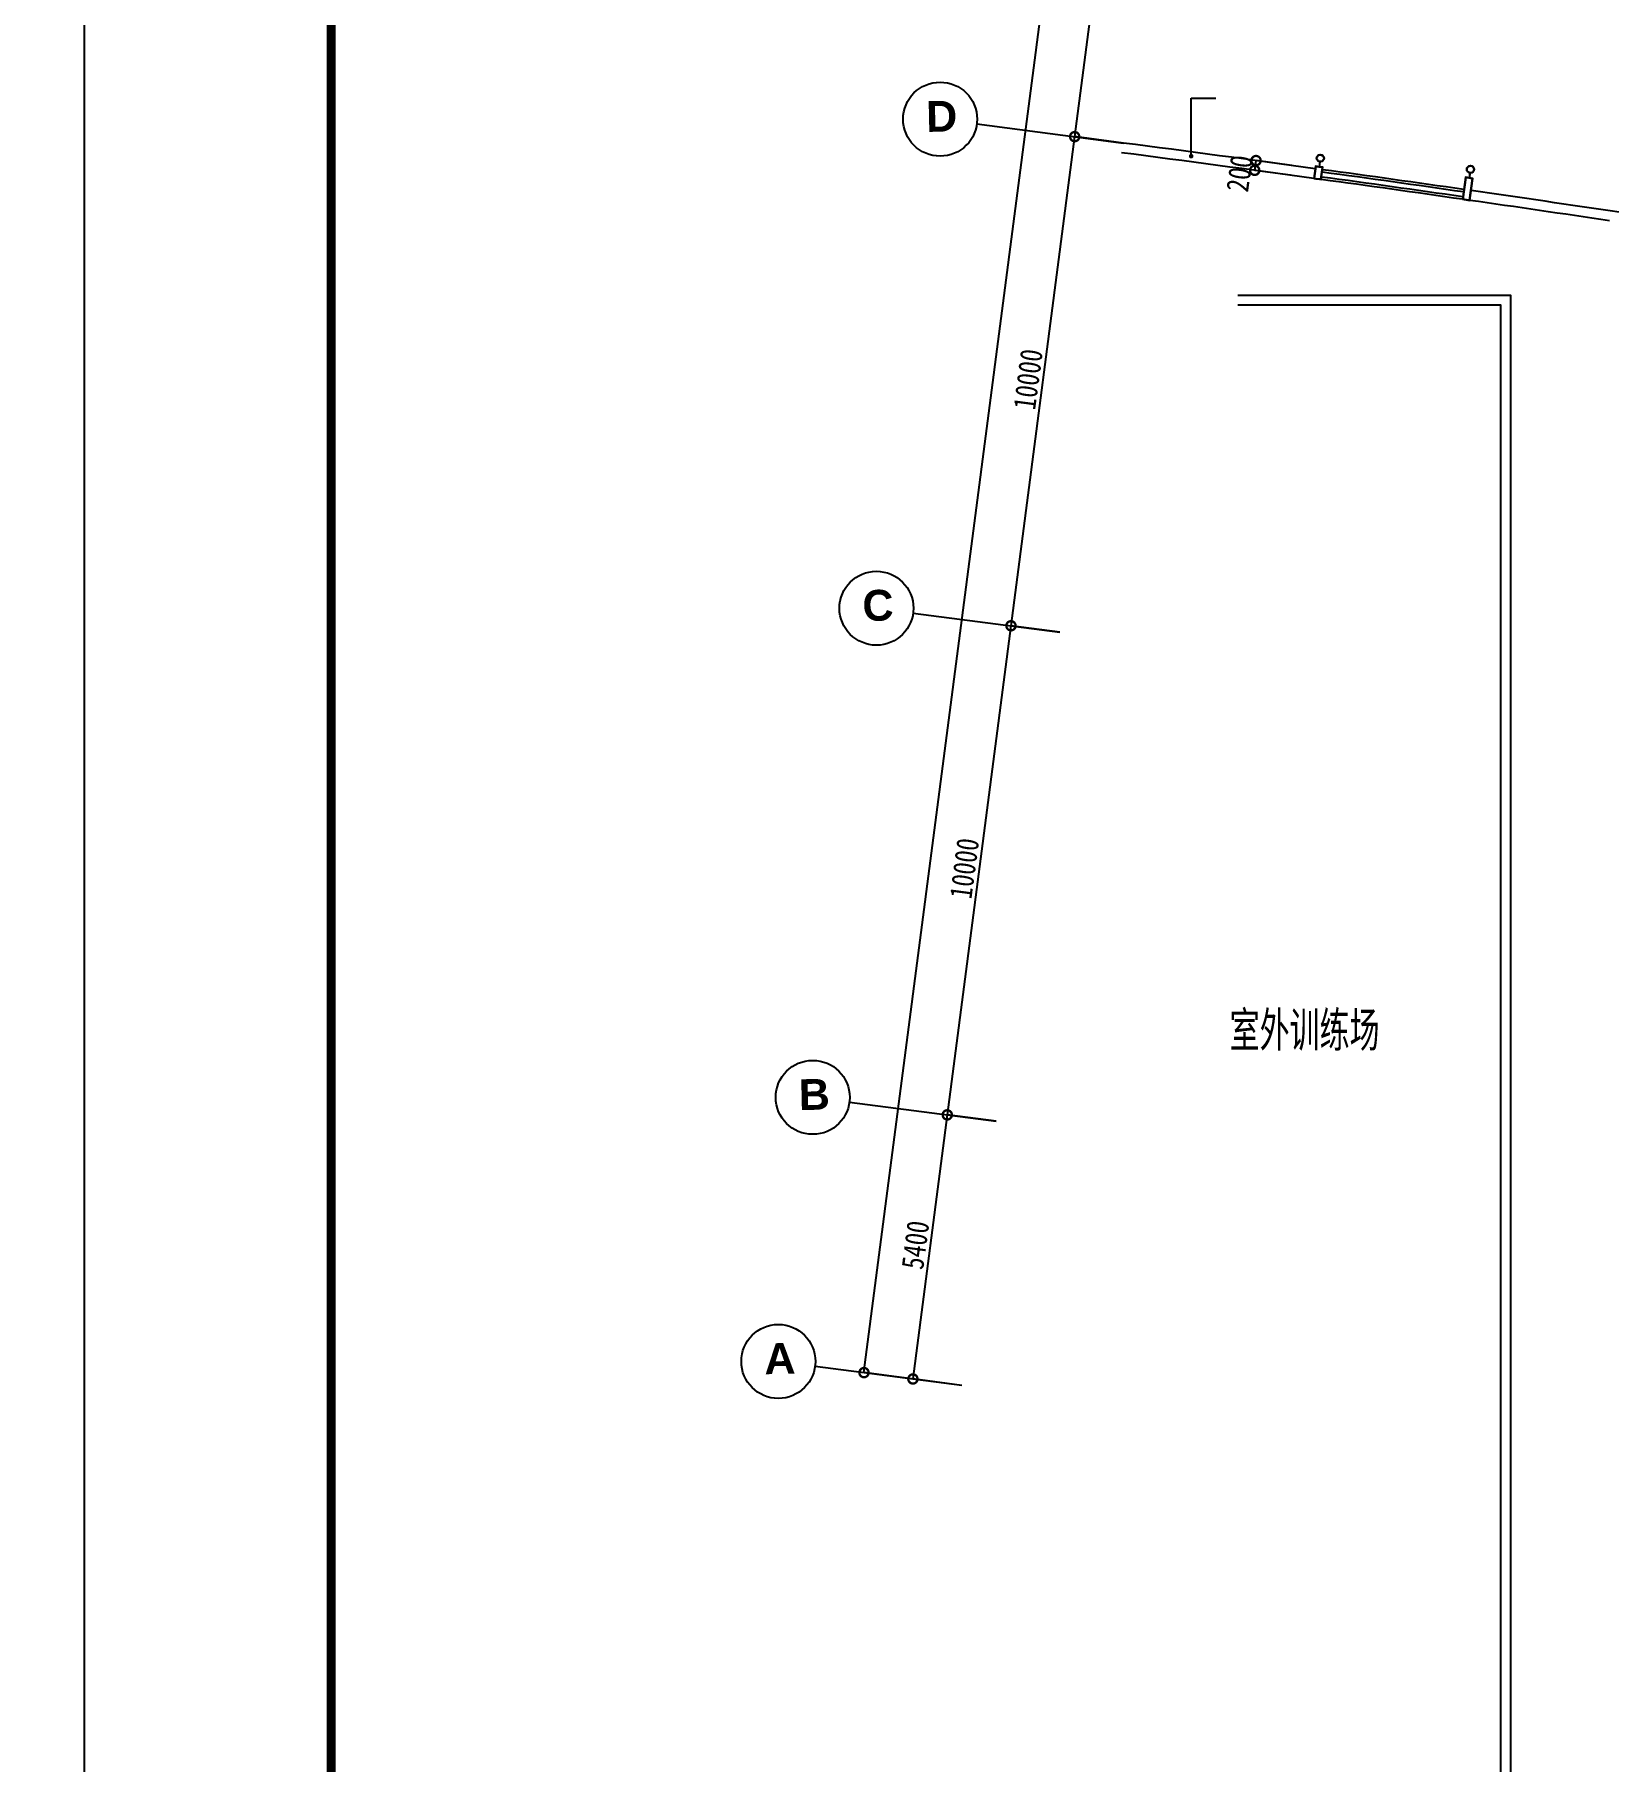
# Model space of a CAD drawing. Extents: x 23317406 to 24383751, y 42324270 to 43451021.
# Drawn here: x 23898647 to 23930570, y 43363284 to 43398317 of the extents above; entities that cross this region are included whole.
import ezdxf

# ---------------------------------------------------------------- set-up
doc = ezdxf.new("R2010")
doc.units = 0
doc.header["$MEASUREMENT"] = 0
doc.layers.get('0').update_dxf_attribs({"linetype": 'CONTINUOUS'})
doc.layers.get('DEFPOINTS').update_dxf_attribs({"linetype": 'CONTINUOUS'})
for name, color, linetype in [('FRAME', 7, 'CONTINUOUS'), ('墙', 7, 'CONTINUOUS'), ('柱形', 7, 'CONTINUOUS'), ('标注', 7, 'CONTINUOUS'), ('汉字', 7, 'CONTINUOUS'), ('辅助件', 9, 'CONTINUOUS'), ('门窗', 7, 'CONTINUOUS')]:
    doc.layers.add(name, color=color, linetype=linetype)
doc.styles.add('KSHZ', font='ROMANS.shx', dxfattribs={"height": 800, "bigfont": 'dfhz.shx'})
doc.styles.add('Q200', font='SimSun.ttf', dxfattribs={"width": 0.8, "height": 450})
doc.styles.add('T-SG-01$0$Arial', font='ARIALBD.TTF')
doc.dimstyles.new('Q2', dxfattribs={"dimscale": 150, "dimtxt": 2.5, "dimasz": 2.5, "dimexe": 0, "dimexo": 0, "dimgap": 0.5, "dimtad": 1, "dimdec": 4, "dimdsep": 46, "dimtxsty": 'Q200', "dimblk1": 'DOTSMALL', "dimblk2": 'DOTSMALL', "dimsah": 1, "dimcen": 2.5, "dimadec": 0, "dimazin": 0, "dimtfac": 1, "dimtdec": 3, "dimtmove": 2, "dimatfit": 3, "dimldrblk": 'DOTSMALL', "dimfxl": 1, "dimtolj": 1, "dimtzin": 10, "dimarcsym": 0})

# ---------------------------------------------------------------- blocks, each defined once
blk = doc.blocks.new('_DOTSMALL')
at = {"color": 0, "linetype": 'ByBlock', "const_width": 0.5}
blk.add_lwpolyline([(-0.0625, 0, 1), (0.0625, 0, 1)], format="xyb", close=True, dxfattribs=at)
blk = doc.blocks.new('*D92')
at = {"color": 0, "linetype": 'ByBlock'}
for p, q in [((23921022, 43406163), (23919730, 43396247)), ((23922013, 43406034), (23921022, 43406163)), ((23920722, 43396118), (23919730, 43396247))]:
    blk.add_line(p, q, dxfattribs=at)
at = {"layer": 'DEFPOINTS', "color": 0, "linetype": 'ByBlock'}
for p in [(23922013, 43406034), (23919730, 43396247), (23920722, 43396118)]:
    blk.add_point(p, dxfattribs=at)
at = {"color": 0, "linetype": 'ByBlock', "xscale": 375, "yscale": 375, "zscale": 375}
for p, rotation in [((23921022, 43406163), 82.58099317953109), ((23919730, 43396247), 262.580993179531)]:
    blk.add_blockref('_DOTSMALL', p, dxfattribs=dict(at, rotation=rotation))
at = {"color": 0, "linetype": 'ByBlock', "insert": (23920078, 43401244), "char_height": 450, "attachment_point": 5, "rotation": 82.581, "style": 'Q200'}
blk.add_mtext('\\A1;10000', dxfattribs=at)
blk = doc.blocks.new('*D91')
at = {"color": 0, "linetype": 'ByBlock'}
for p, q in [((23919730, 43396247), (23918439, 43386330)), ((23920722, 43396118), (23919730, 43396247)), ((23919431, 43386201), (23918439, 43386330))]:
    blk.add_line(p, q, dxfattribs=at)
at = {"layer": 'DEFPOINTS', "color": 0, "linetype": 'ByBlock'}
for p in [(23920722, 43396118), (23918439, 43386330), (23919431, 43386201)]:
    blk.add_point(p, dxfattribs=at)
at = {"color": 0, "linetype": 'ByBlock', "xscale": 375, "yscale": 375, "zscale": 375}
for p, rotation in [((23919730, 43396247), 82.58099317949423), ((23918439, 43386330), 262.5809931794942)]:
    blk.add_blockref('_DOTSMALL', p, dxfattribs=dict(at, rotation=rotation))
at = {"color": 0, "linetype": 'ByBlock', "insert": (23918787, 43391327), "char_height": 450, "attachment_point": 5, "rotation": 82.581, "style": 'Q200'}
blk.add_mtext('\\A1;10000', dxfattribs=at)
blk = doc.blocks.new('*D90')
at = {"color": 0, "linetype": 'ByBlock'}
for p, q in [((23918439, 43386330), (23917148, 43376414)), ((23919431, 43386201), (23918439, 43386330)), ((23918139, 43376285), (23917148, 43376414))]:
    blk.add_line(p, q, dxfattribs=at)
at = {"layer": 'DEFPOINTS', "color": 0, "linetype": 'ByBlock'}
for p in [(23919431, 43386201), (23917148, 43376414), (23918139, 43376285)]:
    blk.add_point(p, dxfattribs=at)
at = {"color": 0, "linetype": 'ByBlock', "xscale": 375, "yscale": 375, "zscale": 375}
for p, rotation in [((23918439, 43386330), 82.58099317953109), ((23917148, 43376414), 262.580993179531)]:
    blk.add_blockref('_DOTSMALL', p, dxfattribs=dict(at, rotation=rotation))
at = {"color": 0, "linetype": 'ByBlock', "insert": (23917496, 43381411), "char_height": 450, "attachment_point": 5, "rotation": 82.581, "style": 'Q200'}
blk.add_mtext('\\A1;10000', dxfattribs=at)
blk = doc.blocks.new('*D89')
at = {"color": 0, "linetype": 'ByBlock'}
for p, q in [((23917148, 43376414), (23916451, 43371059)), ((23918139, 43376285), (23917148, 43376414)), ((23917442, 43370930), (23916451, 43371059))]:
    blk.add_line(p, q, dxfattribs=at)
at = {"layer": 'DEFPOINTS', "color": 0, "linetype": 'ByBlock'}
for p in [(23918139, 43376285), (23916451, 43371059), (23917442, 43370930)]:
    blk.add_point(p, dxfattribs=at)
at = {"color": 0, "linetype": 'ByBlock', "xscale": 375, "yscale": 375, "zscale": 375}
for p, rotation in [((23917148, 43376414), 82.580993067219), ((23916451, 43371059), 262.580993067219)]:
    blk.add_blockref('_DOTSMALL', p, dxfattribs=dict(at, rotation=rotation))
at = {"color": 0, "linetype": 'ByBlock', "insert": (23916502, 43373775), "char_height": 450, "attachment_point": 5, "rotation": 82.581, "style": 'Q200'}
blk.add_mtext('\\A1;5400', dxfattribs=at)
blk = doc.blocks.new('*D88')
at = {"color": 0, "linetype": 'ByBlock'}
for p, q in [((23915460, 43371188), (23925576, 43448883)), ((23927558, 43448624), (23925576, 43448883)), ((23917442, 43370930), (23915460, 43371188))]:
    blk.add_line(p, q, dxfattribs=at)
at = {"layer": 'DEFPOINTS', "color": 0, "linetype": 'ByBlock'}
for p in [(23925576, 43448883), (23927558, 43448624), (23917442, 43370930)]:
    blk.add_point(p, dxfattribs=at)
at = {"color": 0, "linetype": 'ByBlock', "xscale": 375, "yscale": 375, "zscale": 375}
for p, rotation in [((23925576, 43448883), 82.58170464380748), ((23915460, 43371188), 262.5817046438075)]:
    blk.add_blockref('_DOTSMALL', p, dxfattribs=dict(at, rotation=rotation))
at = {"color": 0, "linetype": 'ByBlock', "insert": (23920220, 43410074), "char_height": 450, "attachment_point": 5, "rotation": 82.5817, "style": 'Q200'}
blk.add_mtext('\\A1;78350', dxfattribs=at)
blk = doc.blocks.new('*D52')
at = {"color": 0, "linetype": 'ByBlock'}
for p, q in [((23923380, 43395564), (23923407, 43395762)), ((23924102, 43395465), (23923380, 43395564)), ((23924129, 43395663), (23923407, 43395762))]:
    blk.add_line(p, q, dxfattribs=at)
at = {"layer": 'DEFPOINTS', "color": 0, "linetype": 'ByBlock'}
for p in [(23923407, 43395762), (23924102, 43395465), (23924129, 43395663)]:
    blk.add_point(p, dxfattribs=at)
at = {"color": 0, "linetype": 'ByBlock', "xscale": 375, "yscale": 375, "zscale": 375}
for p, rotation in [((23923407, 43395762), 82.20171286081285), ((23923380, 43395564), 262.2017128608128)]:
    blk.add_blockref('_DOTSMALL', p, dxfattribs=dict(at, rotation=rotation))
at = {"color": 0, "linetype": 'ByBlock', "insert": (23923073, 43395499), "char_height": 450, "attachment_point": 5, "rotation": 82.2017, "style": 'Q200'}
blk.add_mtext('\\A1;200', dxfattribs=at)

msp = doc.modelspace()

# ---------------------------------------------------------------- linework, layer by layer
for p, q in [((23917747.08423, 43396504.97389), (23920721.96937, 43396117.60021)), ((23916455.85435, 43386588.68811), (23919430.73949, 43386201.31435)), ((23915164.59306, 43376672.40624), (23918139.47821, 43376285.03257)), ((23914467.32044, 43371317.61298), (23917442.20559, 43370930.2393))]:
    msp.add_line(p, q)
at = {"color": 2}
for centre in [(23917003.36294, 43396601.8173), (23915712.12129, 43386685.53299), (23914420.87178, 43376769.24966), (23913723.59915, 43371414.4564)]:
    msp.add_circle(centre, 750, dxfattribs=at)
at = {"layer": 'FRAME'}
msp.add_lwpolyline([(23899660.94955, 43282820.72709), (23899660.94955, 43451020.72709), (24137460.94955, 43451020.72709), (24137460.94955, 43282820.72709)], close=True, dxfattribs=at)
at = {"layer": 'FRAME', "const_width": 180}
msp.add_lwpolyline([(23904660.94955, 43284820.72709), (23904660.94955, 43449020.72709), (24135460.94955, 43449020.72709), (24135460.94955, 43284820.72709)], close=True, dxfattribs=at)
at = {"layer": '墙', "ltscale": 5000}
for start, end in [(67.1172342395, 67.1172342395), (66.2587266313, 66.2587266313), (64.4772342395, 64.4772342395), (64.9387266313, 64.9387266313)]:
    msp.add_arc((23850578.58196, 42857442.58139), 533172.67138, start, end, dxfattribs=at)
at = {"layer": '墙'}
for centre, start, end in [((23850634.74669, 42857737.27781), 79.4743453394, 79.4743453394), ((23850639.30178, 42857736.37231), 78.1227654233, 78.1227654233), ((23850644.55659, 42857735.23786), 77.5606287088, 77.5606287088), ((23850649.0789, 42857734.18074), 76.2090487927, 76.2090487927)]:
    msp.add_arc(centre, 530172.67138, start, end, dxfattribs=at)
at = {"layer": '柱形'}
for p, q in [((23924696.77092, 43395735.67937), (23924683.43239, 43395636.57295)), ((23924702.71731, 43395734.87906), (23924689.37877, 43395635.77263)), ((23927738.29328, 43395511.02692), (23927724.11148, 43395412.03765)), ((23927744.23264, 43395510.17601), (23927730.05083, 43395411.18674))]:
    msp.add_line(p, q, dxfattribs=at)
for points in [[(23924578.72873, 43395398.4055, -0.0000690579), (23924727.38836, 43395378.39769), (23924760.73471, 43395626.16376, 0.0000690261), (23924612.07507, 43395646.17156)], [(23924585.47553, 43395403.55236, -0.0000635325), (23924722.2424, 43395385.14518), (23924753.98812, 43395621.01847, 0.0000635047), (23924617.22125, 43395639.42565)], [(23927588.99129, 43394976.78355, -0.0000690579), (23927737.4752, 43394955.51084), (23927801.32238, 43395400.97072, 0.0000690261), (23927652.83847, 43395422.24342)], [(23927595.78167, 43394981.87278, -0.0000635325), (23927732.38686, 43394962.30189), (23927794.53223, 43395395.88305, 0.0000635047), (23927657.92703, 43395415.45394)]]:
    msp.add_lwpolyline(points, format="xyb", close=True, dxfattribs=at)
for centre, radius in [((23924709.74802, 43395809.60903), 75), ((23924709.74802, 43395809.60903), 69), ((23927751.89931, 43395584.84342), 75), ((23927751.89931, 43395584.84342), 69)]:
    msp.add_circle(centre, radius, dxfattribs=at)
at = {"layer": '辅助件'}
for points in [[(23923035.64324, 43352627.9992), (23928570, 43352627.9992), (23928570, 43393028), (23923035.64324, 43393028)], [(23923035.64324, 43352827.9992), (23928370, 43352827.9992), (23928370, 43392828), (23923035.64324, 43392828)]]:
    msp.add_lwpolyline(points, dxfattribs=at)
for centre, radius, start, end in [((23850578.58196, 42857442.58139), 543022.67138, 82.1676603034, 82.5824159486), ((23850578.58196, 42857442.58139), 543222.67138, 82.1677218147, 82.5810866825), ((23850168.72911, 42854668.77411), 546026.59173, 81.5113096358, 81.8299039886), ((23842820.35472, 42804420.78433), 596608.90084, 81.54221437651, 81.81713190402)]:
    msp.add_arc(centre, radius, start, end, dxfattribs=at)
at = {"layer": '门窗'}
for centre, radius, start, end in [((23887895.44937, 43122838.78751), 275167.10196, 81.7015687852, 82.3035039888), ((23887895.44937, 43122838.78751), 275217.10196, 81.7015687852, 82.3035039888), ((23885089.61497, 43102553.5513), 295495.42085, 81.7308060255, 82.2911033409), ((23885089.61497, 43102553.5513), 295545.42085, 81.7308060255, 82.2911033409)]:
    msp.add_arc(centre, radius, start, end, dxfattribs=at)

# ---------------------------------------------------------------- texts
at = {"color": 3, "style": 'T-SG-01$0$Arial'}
for s, p in [('D', (23916725.70042, 43396341.95183)), ('C', (23915434.45876, 43386425.66752)), ('B', (23914143.20925, 43376509.38419)), ('A', (23913445.93663, 43371154.59093))]:
    msp.add_text(s, height=625, rotation=1.212297158, dxfattribs=at).set_placement(p)
at = {"layer": '汉字', "style": 'KSHZ', "width": 0.8}
msp.add_text('室外训练场', height=800, dxfattribs=at).set_placement((23922871.18051, 43377711.83461))

# ---------------------------------------------------------------- dimensions: what is measured, and where the dimension line sits
at = {"layer": '标注'}
for p1, p2, distance, picture, middle in [((23917442.2055867203, 43370930.2393039465), (23927558.1499576718, 43448624.4486669675), 1999.0239926573, '*D88', (23920220.3966435492, 43410074.1761337593)), ((23922013.21496, 43406033.88403), (23920721.96937, 43396117.60021), -1000, '*D92', (23920078.47527, 43401243.60405)), ((23920721.96937, 43396117.60021), (23919430.72379, 43386201.31639), -1000, '*D91', (23918787.22969, 43391327.32023)), ((23919430.72379, 43386201.31639), (23918139.47821, 43376285.03257), -1000, '*D90', (23917495.9841, 43381411.0364)), ((23918139.47821, 43376285.03257), (23917442.20559, 43370930.2393), -1000, '*D89', (23916501.725, 43373775.49786))]:
    dim = msp.add_aligned_dim(p1=p1, p2=p2, distance=distance, dimstyle='Q2', dxfattribs=at)
    dim.commit()
    dim.dimension.update_dxf_attribs({"geometry": picture, "text_midpoint": middle})
dim = msp.add_linear_dim(base=(23923406.64874, 43395761.91639), p1=(23924101.8647, 43395464.83792), p2=(23924129.00189, 43395662.98831), angle=82.201712862, dimstyle='Q2', dxfattribs=at)
dim.commit()
dim.dimension.update_dxf_attribs({"geometry": '*D52', "text_midpoint": (23923073.40708, 43395498.53565), "dimtype": 129})

# ---------------------------------------------------------------- leaders
at = {"layer": '汉字'}
msp.add_leader([(23922091.63365, 43395851.02848), (23922091.63365, 43397030.57868), (23922592.22263, 43397030.57868)], dimstyle='Q2', override={"dimdec": 0, "dimldrblk": 'DOTSMALL'}, dxfattribs=at)

doc.saveas('drawing.dxf')
